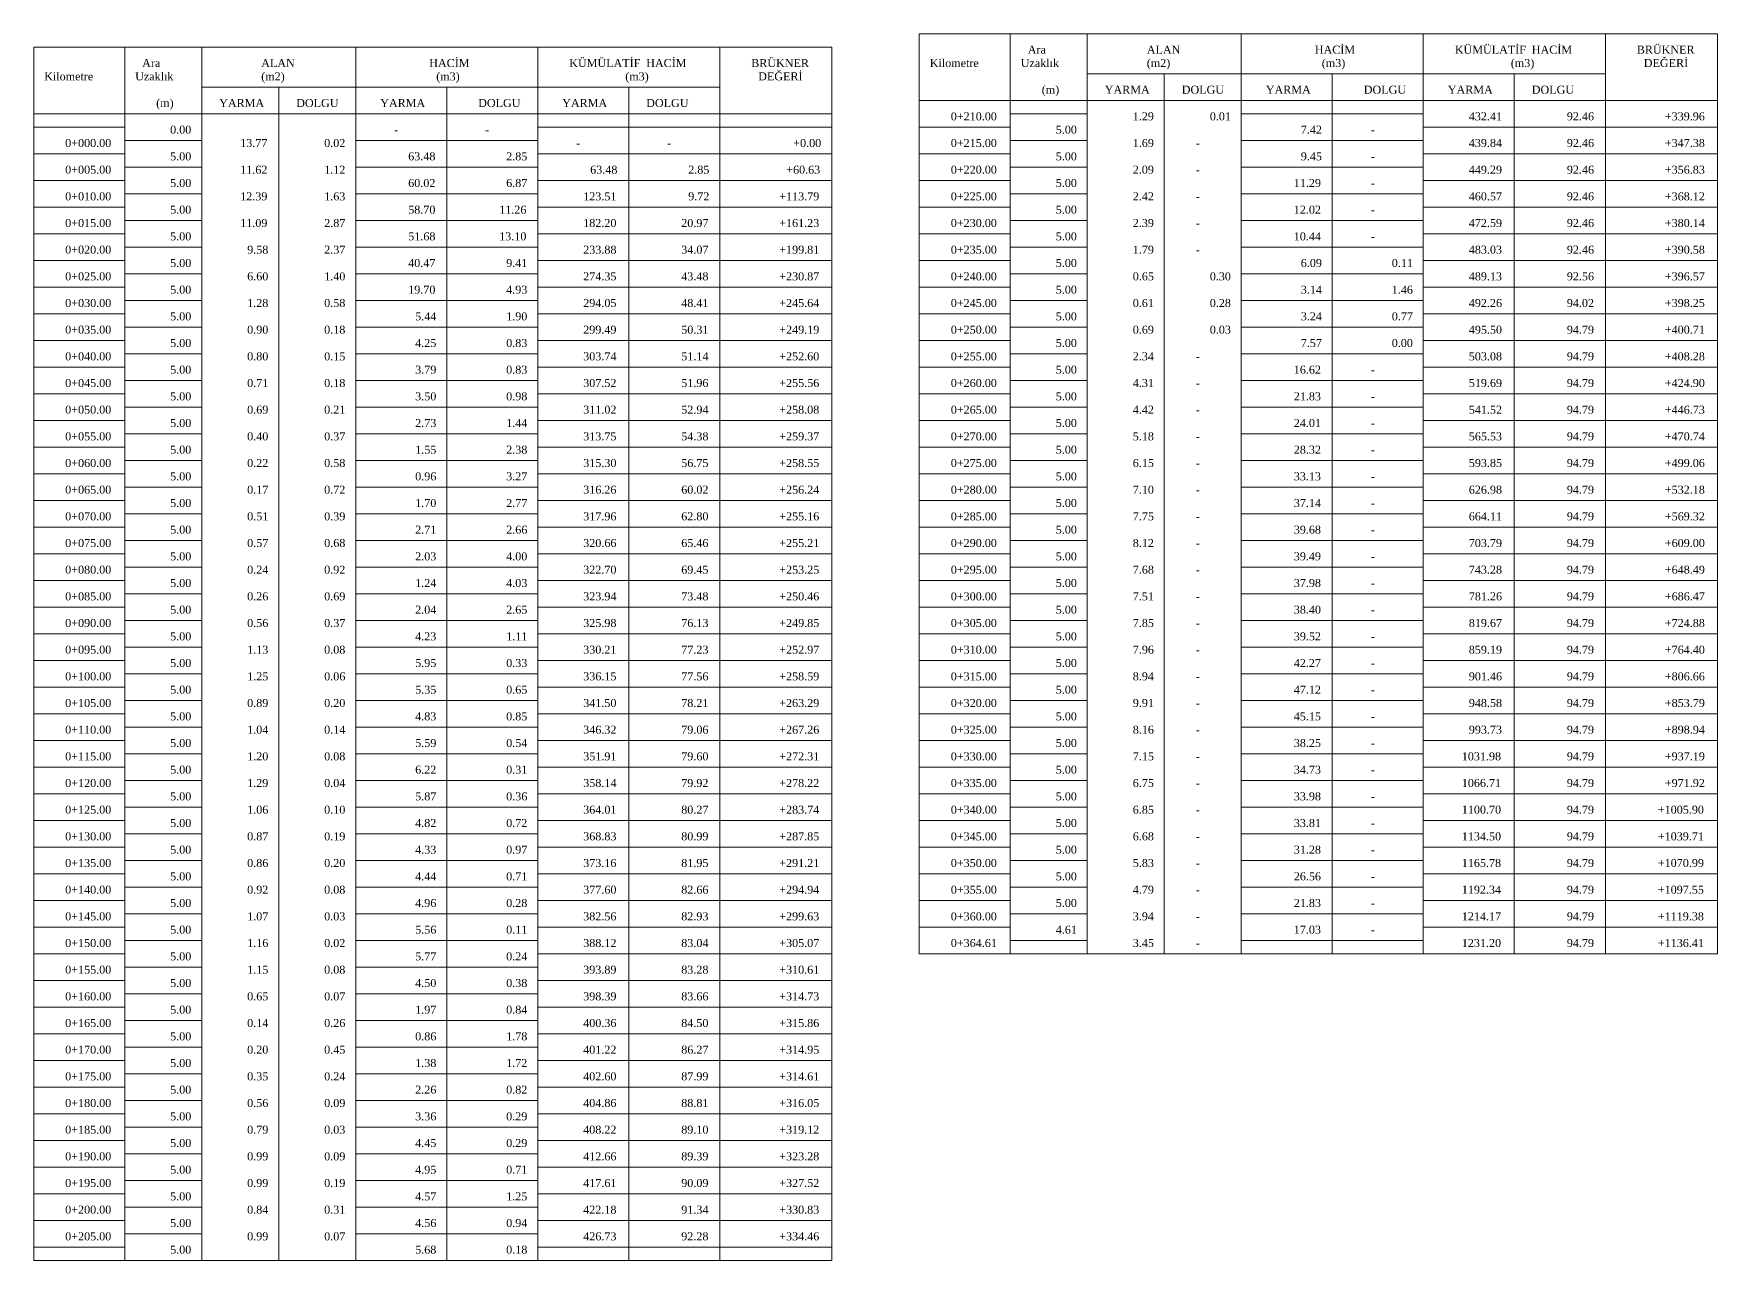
# Model space of a CAD drawing. Header units: metres. Extents: x 478603 to 489313, y 4282657 to 4289463.
# Drawn here: x 484991.1 to 485306.7, y 4285645.9 to 4285875.9 of the extents above; entities that cross this region are included whole.
import ezdxf

# ---------------------------------------------------------------- set-up
doc = ezdxf.new("R2010")
doc.units = ezdxf.units.M
for name, color, linetype, lineweight in [('TB_C', 96, 'Continuous', 0), ('TB_M', 18, 'Continuous', 0), ('TB_R', 1, 'Continuous', 0)]:
    doc.layers.add(name, color=color, linetype=linetype, lineweight=lineweight)
doc.styles.get("Standard").update_dxf_attribs({"font": 'times.ttf'})

msp = doc.modelspace()

# ---------------------------------------------------------------- linework, layer by layer
at = {"layer": 'TB_C'}
for p, q in [((484991.08, 4285873.43), (485140.7, 4285873.43)), ((484991.08, 4285873.43), (484991.08, 4285645.93)), ((485008.14, 4285873.43), (485008.14, 4285645.93)), ((485022.58, 4285873.43), (485022.58, 4285645.93)), ((485051.45, 4285873.43), (485051.45, 4285645.93)), ((485085.58, 4285873.43), (485085.58, 4285645.93)), ((485119.7, 4285873.43), (485119.7, 4285645.93)), ((485140.7, 4285873.43), (485140.7, 4285645.93)), ((485157.11, 4285875.93), (485306.74, 4285875.93)), ((485157.11, 4285875.93), (485157.11, 4285703.43)), ((485174.17, 4285875.93), (485174.17, 4285703.43)), ((485188.61, 4285875.93), (485188.61, 4285703.43)), ((485217.49, 4285875.93), (485217.49, 4285703.43)), ((485251.61, 4285875.93), (485251.61, 4285703.43)), ((485285.74, 4285875.93), (485285.74, 4285703.43)), ((485306.74, 4285875.93), (485306.74, 4285703.43)), ((485188.61, 4285868.43), (485285.74, 4285868.43)), ((485203.05, 4285868.43), (485203.05, 4285703.43)), ((485234.55, 4285868.43), (485234.55, 4285703.43)), ((485268.67, 4285868.43), (485268.67, 4285703.43)), ((485022.58, 4285865.93), (485119.7, 4285865.93)), ((485037.02, 4285865.93), (485037.02, 4285645.93)), ((485068.52, 4285865.93), (485068.52, 4285645.93)), ((485102.64, 4285865.93), (485102.64, 4285645.93)), ((484991.08, 4285860.93), (485140.7, 4285860.93)), ((485157.11, 4285863.43), (485306.74, 4285863.43)), ((485174.17, 4285860.93), (485188.61, 4285860.93)), ((485217.49, 4285860.93), (485251.61, 4285860.93)), ((484991.08, 4285858.43), (485008.14, 4285858.43)), ((485085.58, 4285858.43), (485140.7, 4285858.43)), ((485157.11, 4285858.43), (485174.17, 4285858.43)), ((485251.61, 4285858.43), (485306.74, 4285858.43)), ((485008.14, 4285855.93), (485022.58, 4285855.93)), ((485051.45, 4285855.93), (485085.58, 4285855.93)), ((485174.17, 4285855.93), (485188.61, 4285855.93)), ((485217.49, 4285855.93), (485251.61, 4285855.93)), ((484991.08, 4285853.43), (485008.14, 4285853.43)), ((485085.58, 4285853.43), (485140.7, 4285853.43)), ((485157.11, 4285853.43), (485174.17, 4285853.43)), ((485251.61, 4285853.43), (485306.74, 4285853.43)), ((484991.08, 4285848.43), (485008.14, 4285848.43)), ((485008.14, 4285850.93), (485022.58, 4285850.93)), ((485051.45, 4285850.93), (485085.58, 4285850.93)), ((485085.58, 4285848.43), (485140.7, 4285848.43)), ((485157.11, 4285848.43), (485174.17, 4285848.43)), ((485174.17, 4285850.93), (485188.61, 4285850.93)), ((485217.49, 4285850.93), (485251.61, 4285850.93)), ((485251.61, 4285848.43), (485306.74, 4285848.43)), ((485008.14, 4285845.93), (485022.58, 4285845.93)), ((485051.45, 4285845.93), (485085.58, 4285845.93)), ((485174.17, 4285845.93), (485188.61, 4285845.93)), ((485217.49, 4285845.93), (485251.61, 4285845.93)), ((484991.08, 4285843.43), (485008.14, 4285843.43)), ((485085.58, 4285843.43), (485140.7, 4285843.43)), ((485157.11, 4285843.43), (485174.17, 4285843.43)), ((485251.61, 4285843.43), (485306.74, 4285843.43)), ((485008.14, 4285840.93), (485022.58, 4285840.93)), ((485051.45, 4285840.93), (485085.58, 4285840.93)), ((485174.17, 4285840.93), (485188.61, 4285840.93)), ((485217.49, 4285840.93), (485251.61, 4285840.93)), ((484991.08, 4285838.43), (485008.14, 4285838.43)), ((485008.14, 4285835.93), (485022.58, 4285835.93)), ((485051.45, 4285835.93), (485085.58, 4285835.93)), ((485085.58, 4285838.43), (485140.7, 4285838.43)), ((485157.11, 4285838.43), (485174.17, 4285838.43)), ((485174.17, 4285835.93), (485188.61, 4285835.93)), ((485217.49, 4285835.93), (485251.61, 4285835.93)), ((485251.61, 4285838.43), (485306.74, 4285838.43)), ((484991.08, 4285833.43), (485008.14, 4285833.43)), ((485085.58, 4285833.43), (485140.7, 4285833.43)), ((485157.11, 4285833.43), (485174.17, 4285833.43)), ((485251.61, 4285833.43), (485306.74, 4285833.43)), ((485008.14, 4285830.93), (485022.58, 4285830.93)), ((485051.45, 4285830.93), (485085.58, 4285830.93)), ((485174.17, 4285830.93), (485188.61, 4285830.93)), ((485217.49, 4285830.93), (485251.61, 4285830.93)), ((484991.08, 4285828.43), (485008.14, 4285828.43)), ((485008.14, 4285825.93), (485022.58, 4285825.93)), ((485051.45, 4285825.93), (485085.58, 4285825.93)), ((485085.58, 4285828.43), (485140.7, 4285828.43)), ((485157.11, 4285828.43), (485174.17, 4285828.43)), ((485174.17, 4285825.93), (485188.61, 4285825.93)), ((485217.49, 4285825.93), (485251.61, 4285825.93)), ((485251.61, 4285828.43), (485306.74, 4285828.43)), ((484991.08, 4285823.43), (485008.14, 4285823.43)), ((485085.58, 4285823.43), (485140.7, 4285823.43)), ((485157.11, 4285823.43), (485174.17, 4285823.43)), ((485251.61, 4285823.43), (485306.74, 4285823.43)), ((485008.14, 4285820.93), (485022.58, 4285820.93)), ((485051.45, 4285820.93), (485085.58, 4285820.93)), ((485174.17, 4285820.93), (485188.61, 4285820.93)), ((485217.49, 4285820.93), (485251.61, 4285820.93)), ((484991.08, 4285818.43), (485008.14, 4285818.43)), ((485085.58, 4285818.43), (485140.7, 4285818.43)), ((485157.11, 4285818.43), (485174.17, 4285818.43)), ((485251.61, 4285818.43), (485306.74, 4285818.43)), ((484991.08, 4285813.43), (485008.14, 4285813.43)), ((485008.14, 4285815.93), (485022.58, 4285815.93)), ((485051.45, 4285815.93), (485085.58, 4285815.93)), ((485085.58, 4285813.43), (485140.7, 4285813.43)), ((485157.11, 4285813.43), (485174.17, 4285813.43)), ((485174.17, 4285815.93), (485188.61, 4285815.93)), ((485217.49, 4285815.93), (485251.61, 4285815.93)), ((485251.61, 4285813.43), (485306.74, 4285813.43)), ((485008.14, 4285810.93), (485022.58, 4285810.93)), ((485051.45, 4285810.93), (485085.58, 4285810.93)), ((485174.17, 4285810.93), (485188.61, 4285810.93)), ((485217.49, 4285810.93), (485251.61, 4285810.93)), ((484991.08, 4285808.43), (485008.14, 4285808.43)), ((485085.58, 4285808.43), (485140.7, 4285808.43)), ((485157.11, 4285808.43), (485174.17, 4285808.43)), ((485251.61, 4285808.43), (485306.74, 4285808.43)), ((485008.14, 4285805.93), (485022.58, 4285805.93)), ((485051.45, 4285805.93), (485085.58, 4285805.93)), ((485174.17, 4285805.93), (485188.61, 4285805.93)), ((485217.49, 4285805.93), (485251.61, 4285805.93)), ((484991.08, 4285803.43), (485008.14, 4285803.43)), ((485008.14, 4285800.93), (485022.58, 4285800.93)), ((485051.45, 4285800.93), (485085.58, 4285800.93)), ((485085.58, 4285803.43), (485140.7, 4285803.43)), ((485157.11, 4285803.43), (485174.17, 4285803.43)), ((485174.17, 4285800.93), (485188.61, 4285800.93)), ((485217.49, 4285800.93), (485251.61, 4285800.93)), ((485251.61, 4285803.43), (485306.74, 4285803.43)), ((484991.08, 4285798.43), (485008.14, 4285798.43)), ((485085.58, 4285798.43), (485140.7, 4285798.43)), ((485157.11, 4285798.43), (485174.17, 4285798.43)), ((485251.61, 4285798.43), (485306.74, 4285798.43)), ((485008.14, 4285795.93), (485022.58, 4285795.93)), ((485051.45, 4285795.93), (485085.58, 4285795.93)), ((485174.17, 4285795.93), (485188.61, 4285795.93)), ((485217.49, 4285795.93), (485251.61, 4285795.93)), ((484991.08, 4285793.43), (485008.14, 4285793.43)), ((485085.58, 4285793.43), (485140.7, 4285793.43)), ((485157.11, 4285793.43), (485174.17, 4285793.43)), ((485251.61, 4285793.43), (485306.74, 4285793.43)), ((484991.08, 4285788.43), (485008.14, 4285788.43)), ((485008.14, 4285790.93), (485022.58, 4285790.93)), ((485051.45, 4285790.93), (485085.58, 4285790.93)), ((485085.58, 4285788.43), (485140.7, 4285788.43)), ((485157.11, 4285788.43), (485174.17, 4285788.43)), ((485174.17, 4285790.93), (485188.61, 4285790.93)), ((485217.49, 4285790.93), (485251.61, 4285790.93)), ((485251.61, 4285788.43), (485306.74, 4285788.43)), ((485008.14, 4285785.93), (485022.58, 4285785.93)), ((485051.45, 4285785.93), (485085.58, 4285785.93)), ((485174.17, 4285785.93), (485188.61, 4285785.93)), ((485217.49, 4285785.93), (485251.61, 4285785.93)), ((484991.08, 4285783.43), (485008.14, 4285783.43)), ((485085.58, 4285783.43), (485140.7, 4285783.43)), ((485157.11, 4285783.43), (485174.17, 4285783.43)), ((485251.61, 4285783.43), (485306.74, 4285783.43)), ((485008.14, 4285780.93), (485022.58, 4285780.93)), ((485051.45, 4285780.93), (485085.58, 4285780.93)), ((485174.17, 4285780.93), (485188.61, 4285780.93)), ((485217.49, 4285780.93), (485251.61, 4285780.93)), ((484991.08, 4285778.43), (485008.14, 4285778.43)), ((485008.14, 4285775.93), (485022.58, 4285775.93)), ((485051.45, 4285775.93), (485085.58, 4285775.93)), ((485085.58, 4285778.43), (485140.7, 4285778.43)), ((485157.11, 4285778.43), (485174.17, 4285778.43)), ((485174.17, 4285775.93), (485188.61, 4285775.93)), ((485217.49, 4285775.93), (485251.61, 4285775.93)), ((485251.61, 4285778.43), (485306.74, 4285778.43)), ((484991.08, 4285773.43), (485008.14, 4285773.43)), ((485085.58, 4285773.43), (485140.7, 4285773.43)), ((485157.11, 4285773.43), (485174.17, 4285773.43)), ((485251.61, 4285773.43), (485306.74, 4285773.43)), ((485008.14, 4285770.93), (485022.58, 4285770.93)), ((485051.45, 4285770.93), (485085.58, 4285770.93)), ((485174.17, 4285770.93), (485188.61, 4285770.93)), ((485217.49, 4285770.93), (485251.61, 4285770.93)), ((484991.08, 4285768.43), (485008.14, 4285768.43)), ((485008.14, 4285765.93), (485022.58, 4285765.93)), ((485051.45, 4285765.93), (485085.58, 4285765.93)), ((485085.58, 4285768.43), (485140.7, 4285768.43)), ((485157.11, 4285768.43), (485174.17, 4285768.43)), ((485174.17, 4285765.93), (485188.61, 4285765.93)), ((485217.49, 4285765.93), (485251.61, 4285765.93)), ((485251.61, 4285768.43), (485306.74, 4285768.43)), ((484991.08, 4285763.43), (485008.14, 4285763.43)), ((485085.58, 4285763.43), (485140.7, 4285763.43)), ((485157.11, 4285763.43), (485174.17, 4285763.43)), ((485251.61, 4285763.43), (485306.74, 4285763.43)), ((485008.14, 4285760.93), (485022.58, 4285760.93)), ((485051.45, 4285760.93), (485085.58, 4285760.93)), ((485174.17, 4285760.93), (485188.61, 4285760.93)), ((485217.49, 4285760.93), (485251.61, 4285760.93)), ((484991.08, 4285758.43), (485008.14, 4285758.43)), ((485085.58, 4285758.43), (485140.7, 4285758.43)), ((485157.11, 4285758.43), (485174.17, 4285758.43)), ((485251.61, 4285758.43), (485306.74, 4285758.43)), ((484991.08, 4285753.43), (485008.14, 4285753.43)), ((485008.14, 4285755.93), (485022.58, 4285755.93)), ((485051.45, 4285755.93), (485085.58, 4285755.93)), ((485085.58, 4285753.43), (485140.7, 4285753.43)), ((485157.11, 4285753.43), (485174.17, 4285753.43)), ((485174.17, 4285755.93), (485188.61, 4285755.93)), ((485217.49, 4285755.93), (485251.61, 4285755.93)), ((485251.61, 4285753.43), (485306.74, 4285753.43)), ((485008.14, 4285750.93), (485022.58, 4285750.93)), ((485051.45, 4285750.93), (485085.58, 4285750.93)), ((485174.17, 4285750.93), (485188.61, 4285750.93)), ((485217.49, 4285750.93), (485251.61, 4285750.93)), ((484991.08, 4285748.43), (485008.14, 4285748.43)), ((485085.58, 4285748.43), (485140.7, 4285748.43)), ((485157.11, 4285748.43), (485174.17, 4285748.43)), ((485251.61, 4285748.43), (485306.74, 4285748.43)), ((485008.14, 4285745.93), (485022.58, 4285745.93)), ((485051.45, 4285745.93), (485085.58, 4285745.93)), ((485174.17, 4285745.93), (485188.61, 4285745.93)), ((485217.49, 4285745.93), (485251.61, 4285745.93)), ((484991.08, 4285743.43), (485008.14, 4285743.43)), ((485008.14, 4285740.93), (485022.58, 4285740.93)), ((485051.45, 4285740.93), (485085.58, 4285740.93)), ((485085.58, 4285743.43), (485140.7, 4285743.43)), ((485157.11, 4285743.43), (485174.17, 4285743.43)), ((485174.17, 4285740.93), (485188.61, 4285740.93)), ((485217.49, 4285740.93), (485251.61, 4285740.93)), ((485251.61, 4285743.43), (485306.74, 4285743.43)), ((484991.08, 4285738.43), (485008.14, 4285738.43)), ((485085.58, 4285738.43), (485140.7, 4285738.43)), ((485157.11, 4285738.43), (485174.17, 4285738.43)), ((485251.61, 4285738.43), (485306.74, 4285738.43)), ((485008.14, 4285735.93), (485022.58, 4285735.93)), ((485051.45, 4285735.93), (485085.58, 4285735.93)), ((485174.17, 4285735.93), (485188.61, 4285735.93)), ((485217.49, 4285735.93), (485251.61, 4285735.93)), ((484991.08, 4285733.43), (485008.14, 4285733.43)), ((485085.58, 4285733.43), (485140.7, 4285733.43)), ((485157.11, 4285733.43), (485174.17, 4285733.43)), ((485251.61, 4285733.43), (485306.74, 4285733.43)), ((484991.08, 4285728.43), (485008.14, 4285728.43)), ((485008.14, 4285730.93), (485022.58, 4285730.93)), ((485051.45, 4285730.93), (485085.58, 4285730.93)), ((485085.58, 4285728.43), (485140.7, 4285728.43)), ((485157.11, 4285728.43), (485174.17, 4285728.43)), ((485174.17, 4285730.93), (485188.61, 4285730.93)), ((485217.49, 4285730.93), (485251.61, 4285730.93)), ((485251.61, 4285728.43), (485306.74, 4285728.43)), ((485008.14, 4285725.93), (485022.58, 4285725.93)), ((485051.45, 4285725.93), (485085.58, 4285725.93)), ((485174.17, 4285725.93), (485188.61, 4285725.93)), ((485217.49, 4285725.93), (485251.61, 4285725.93)), ((484991.08, 4285723.43), (485008.14, 4285723.43)), ((485085.58, 4285723.43), (485140.7, 4285723.43)), ((485157.11, 4285723.43), (485174.17, 4285723.43)), ((485251.61, 4285723.43), (485306.74, 4285723.43)), ((485008.14, 4285720.93), (485022.58, 4285720.93)), ((485051.45, 4285720.93), (485085.58, 4285720.93)), ((485174.17, 4285720.93), (485188.61, 4285720.93)), ((485217.49, 4285720.93), (485251.61, 4285720.93)), ((484991.08, 4285718.43), (485008.14, 4285718.43)), ((485008.14, 4285715.93), (485022.58, 4285715.93)), ((485051.45, 4285715.93), (485085.58, 4285715.93)), ((485085.58, 4285718.43), (485140.7, 4285718.43)), ((485157.11, 4285718.43), (485174.17, 4285718.43)), ((485174.17, 4285715.93), (485188.61, 4285715.93)), ((485217.49, 4285715.93), (485251.61, 4285715.93)), ((485251.61, 4285718.43), (485306.74, 4285718.43)), ((484991.08, 4285713.43), (485008.14, 4285713.43)), ((485085.58, 4285713.43), (485140.7, 4285713.43)), ((485157.11, 4285713.43), (485174.17, 4285713.43)), ((485251.61, 4285713.43), (485306.74, 4285713.43)), ((485008.14, 4285710.93), (485022.58, 4285710.93)), ((485051.45, 4285710.93), (485085.58, 4285710.93)), ((485174.17, 4285710.93), (485188.61, 4285710.93)), ((485217.49, 4285710.93), (485251.61, 4285710.93)), ((484991.08, 4285708.43), (485008.14, 4285708.43)), ((485085.58, 4285708.43), (485140.7, 4285708.43)), ((485157.11, 4285708.43), (485174.17, 4285708.43)), ((485251.61, 4285708.43), (485306.74, 4285708.43)), ((484991.08, 4285703.43), (485008.14, 4285703.43)), ((485008.14, 4285705.93), (485022.58, 4285705.93)), ((485051.45, 4285705.93), (485085.58, 4285705.93)), ((485085.58, 4285703.43), (485140.7, 4285703.43)), ((485157.11, 4285703.43), (485306.74, 4285703.43)), ((485174.17, 4285705.93), (485188.61, 4285705.93)), ((485217.49, 4285705.93), (485251.61, 4285705.93)), ((485008.14, 4285700.93), (485022.58, 4285700.93)), ((485051.45, 4285700.93), (485085.58, 4285700.93)), ((484991.08, 4285698.43), (485008.14, 4285698.43)), ((485085.58, 4285698.43), (485140.7, 4285698.43)), ((484991.08, 4285693.43), (485008.14, 4285693.43)), ((485008.14, 4285695.93), (485022.58, 4285695.93)), ((485051.45, 4285695.93), (485085.58, 4285695.93)), ((485085.58, 4285693.43), (485140.7, 4285693.43)), ((485008.14, 4285690.93), (485022.58, 4285690.93)), ((485051.45, 4285690.93), (485085.58, 4285690.93)), ((484991.08, 4285688.43), (485008.14, 4285688.43)), ((485085.58, 4285688.43), (485140.7, 4285688.43)), ((485008.14, 4285685.93), (485022.58, 4285685.93)), ((485051.45, 4285685.93), (485085.58, 4285685.93)), ((484991.08, 4285683.43), (485008.14, 4285683.43)), ((485008.14, 4285680.93), (485022.58, 4285680.93)), ((485051.45, 4285680.93), (485085.58, 4285680.93)), ((485085.58, 4285683.43), (485140.7, 4285683.43)), ((484991.08, 4285678.43), (485008.14, 4285678.43)), ((485085.58, 4285678.43), (485140.7, 4285678.43)), ((485008.14, 4285675.93), (485022.58, 4285675.93)), ((485051.45, 4285675.93), (485085.58, 4285675.93)), ((484991.08, 4285673.43), (485008.14, 4285673.43)), ((485085.58, 4285673.43), (485140.7, 4285673.43)), ((484991.08, 4285668.43), (485008.14, 4285668.43)), ((485008.14, 4285670.93), (485022.58, 4285670.93)), ((485051.45, 4285670.93), (485085.58, 4285670.93)), ((485085.58, 4285668.43), (485140.7, 4285668.43)), ((485008.14, 4285665.93), (485022.58, 4285665.93)), ((485051.45, 4285665.93), (485085.58, 4285665.93)), ((484991.08, 4285663.43), (485008.14, 4285663.43)), ((485085.58, 4285663.43), (485140.7, 4285663.43)), ((485008.14, 4285660.93), (485022.58, 4285660.93)), ((485051.45, 4285660.93), (485085.58, 4285660.93)), ((484991.08, 4285658.43), (485008.14, 4285658.43)), ((485008.14, 4285655.93), (485022.58, 4285655.93)), ((485051.45, 4285655.93), (485085.58, 4285655.93)), ((485085.58, 4285658.43), (485140.7, 4285658.43)), ((484991.08, 4285653.43), (485008.14, 4285653.43)), ((485085.58, 4285653.43), (485140.7, 4285653.43)), ((485008.14, 4285650.93), (485022.58, 4285650.93)), ((485051.45, 4285650.93), (485085.58, 4285650.93)), ((484991.08, 4285648.43), (485008.14, 4285648.43)), ((485085.58, 4285648.43), (485140.7, 4285648.43)), ((484991.08, 4285645.93), (485140.7, 4285645.93))]:
    msp.add_line(p, q, dxfattribs=at)

# ---------------------------------------------------------------- texts
at = {"layer": 'TB_M'}
for s, p in [('Ara', (485177.45, 4285872.18)), ('ALAN', (485199.77, 4285872.18)), ('HACİM', (485231.27, 4285872.18)), ('KÜMÜLATİF', (485257.52, 4285872.18)), ('HACİM', (485271.95, 4285872.18)), ('BRÜKNER', (485291.64, 4285872.18)), ('Ara', (485011.42, 4285869.68)), ('ALAN', (485033.74, 4285869.68)), ('HACİM', (485065.24, 4285869.68)), ('KÜMÜLATİF', (485091.49, 4285869.68)), ('HACİM', (485105.92, 4285869.68)), ('BRÜKNER', (485125.61, 4285869.68)), ('Kilometre', (485159.08, 4285869.68)), ('Uzaklık', (485176.14, 4285869.68)), ('(m2)', (485199.77, 4285869.68)), ('(m3)', (485232.58, 4285869.68)), ('(m3)', (485268.02, 4285869.68)), ('DEĞERİ', (485292.95, 4285869.68)), ('Kilometre', (484993.05, 4285867.18)), ('Uzaklık', (485010.11, 4285867.18)), ('(m2)', (485033.74, 4285867.18)), ('(m3)', (485066.55, 4285867.18)), ('(m3)', (485101.99, 4285867.18)), ('DEĞERİ', (485126.92, 4285867.18)), ('(m)', (485014.05, 4285862.18)), ('(m)', (485180.08, 4285864.68)), ('YARMA', (485191.89, 4285864.68)), ('DOLGU', (485206.33, 4285864.68)), ('YARMA', (485222.08, 4285864.68)), ('DOLGU', (485240.45, 4285864.68)), ('YARMA', (485256.2, 4285864.68)), ('DOLGU', (485271.95, 4285864.68)), ('YARMA', (485025.86, 4285862.18)), ('DOLGU', (485040.3, 4285862.18)), ('YARMA', (485056.05, 4285862.18)), ('DOLGU', (485074.42, 4285862.18)), ('YARMA', (485090.17, 4285862.18)), ('DOLGU', (485105.92, 4285862.18)), ('0+210.00', (485163.02, 4285859.68)), ('-', (485058.67, 4285857.18)), ('-', (485075.74, 4285857.18)), ('-', (485241.77, 4285857.18)), ('0+000.00', (484996.99, 4285854.68)), ('-', (485092.8, 4285854.68)), ('-', (485109.86, 4285854.68)), ('0+215.00', (485163.02, 4285854.68)), ('-', (485208.95, 4285854.68)), ('0+005.00', (484996.99, 4285849.68)), ('0+220.00', (485163.02, 4285849.68)), ('-', (485241.77, 4285852.18)), ('-', (485208.95, 4285849.68)), ('0+010.00', (484996.99, 4285844.68)), ('0+225.00', (485163.02, 4285844.68)), ('-', (485208.95, 4285844.68)), ('-', (485241.77, 4285847.18)), ('-', (485241.77, 4285842.18)), ('0+015.00', (484996.99, 4285839.68)), ('0+230.00', (485163.02, 4285839.68)), ('-', (485208.95, 4285839.68)), ('0+020.00', (484996.99, 4285834.68)), ('0+235.00', (485163.02, 4285834.68)), ('-', (485241.77, 4285837.18)), ('-', (485208.95, 4285834.68)), ('0+025.00', (484996.99, 4285829.68)), ('0+240.00', (485163.02, 4285829.68)), ('0+030.00', (484996.99, 4285824.68)), ('0+245.00', (485163.02, 4285824.68)), ('0+035.00', (484996.99, 4285819.68)), ('0+250.00', (485163.02, 4285819.68)), ('0+040.00', (484996.99, 4285814.68)), ('0+255.00', (485163.02, 4285814.68)), ('-', (485208.95, 4285814.68)), ('0+045.00', (484996.99, 4285809.68)), ('0+260.00', (485163.02, 4285809.68)), ('-', (485208.95, 4285809.68)), ('-', (485241.77, 4285812.18)), ('-', (485241.77, 4285807.18)), ('0+050.00', (484996.99, 4285804.68)), ('0+265.00', (485163.02, 4285804.68)), ('-', (485208.95, 4285804.68)), ('0+055.00', (484996.99, 4285799.68)), ('0+270.00', (485163.02, 4285799.68)), ('-', (485241.77, 4285802.18)), ('-', (485208.95, 4285799.68)), ('-', (485241.77, 4285797.18)), ('0+060.00', (484996.99, 4285794.68)), ('0+275.00', (485163.02, 4285794.68)), ('-', (485208.95, 4285794.68)), ('0+065.00', (484996.99, 4285789.68)), ('0+280.00', (485163.02, 4285789.68)), ('-', (485241.77, 4285792.18)), ('-', (485208.95, 4285789.68)), ('0+070.00', (484996.99, 4285784.68)), ('0+285.00', (485163.02, 4285784.68)), ('-', (485208.95, 4285784.68)), ('-', (485241.77, 4285787.18)), ('-', (485241.77, 4285782.18)), ('0+075.00', (484996.99, 4285779.68)), ('0+290.00', (485163.02, 4285779.68)), ('-', (485208.95, 4285779.68)), ('0+080.00', (484996.99, 4285774.68)), ('0+295.00', (485163.02, 4285774.68)), ('-', (485241.77, 4285777.18)), ('-', (485208.95, 4285774.68)), ('-', (485241.77, 4285772.18)), ('0+085.00', (484996.99, 4285769.68)), ('0+300.00', (485163.02, 4285769.68)), ('-', (485208.95, 4285769.68)), ('0+090.00', (484996.99, 4285764.68)), ('0+305.00', (485163.02, 4285764.68)), ('-', (485241.77, 4285767.18)), ('-', (485208.95, 4285764.68)), ('-', (485241.77, 4285762.18)), ('0+095.00', (484996.99, 4285759.68)), ('0+310.00', (485163.02, 4285759.68)), ('-', (485208.95, 4285759.68)), ('-', (485241.77, 4285757.18)), ('0+100.00', (484996.99, 4285754.68)), ('0+315.00', (485163.02, 4285754.68)), ('-', (485208.95, 4285754.68)), ('0+105.00', (484996.99, 4285749.68)), ('0+320.00', (485163.02, 4285749.68)), ('-', (485208.95, 4285749.68)), ('-', (485241.77, 4285752.18)), ('-', (485241.77, 4285747.18)), ('0+110.00', (484996.99, 4285744.68)), ('0+325.00', (485163.02, 4285744.68)), ('-', (485208.95, 4285744.68)), ('0+115.00', (484996.99, 4285739.68)), ('0+330.00', (485163.02, 4285739.68)), ('-', (485241.77, 4285742.18)), ('-', (485208.95, 4285739.68)), ('-', (485241.77, 4285737.18)), ('0+120.00', (484996.99, 4285734.68)), ('0+335.00', (485163.02, 4285734.68)), ('-', (485208.95, 4285734.68)), ('0+125.00', (484996.99, 4285729.68)), ('0+340.00', (485163.02, 4285729.68)), ('-', (485241.77, 4285732.18)), ('-', (485208.95, 4285729.68)), ('0+130.00', (484996.99, 4285724.68)), ('0+345.00', (485163.02, 4285724.68)), ('-', (485208.95, 4285724.68)), ('-', (485241.77, 4285727.18)), ('-', (485241.77, 4285722.18)), ('0+135.00', (484996.99, 4285719.68)), ('0+350.00', (485163.02, 4285719.68)), ('-', (485208.95, 4285719.68)), ('0+140.00', (484996.99, 4285714.68)), ('0+355.00', (485163.02, 4285714.68)), ('-', (485241.77, 4285717.18)), ('-', (485208.95, 4285714.68)), ('-', (485241.77, 4285712.18)), ('0+145.00', (484996.99, 4285709.68)), ('0+360.00', (485163.02, 4285709.68)), ('-', (485208.95, 4285709.68)), ('0+150.00', (484996.99, 4285704.68)), ('0+364.61', (485163.02, 4285704.68)), ('-', (485241.77, 4285707.18)), ('-', (485208.95, 4285704.68)), ('0+155.00', (484996.99, 4285699.68)), ('0+160.00', (484996.99, 4285694.68)), ('0+165.00', (484996.99, 4285689.68)), ('0+170.00', (484996.99, 4285684.68)), ('0+175.00', (484996.99, 4285679.68)), ('0+180.00', (484996.99, 4285674.68)), ('0+185.00', (484996.99, 4285669.68)), ('0+190.00', (484996.99, 4285664.68)), ('0+195.00', (484996.99, 4285659.68)), ('0+200.00', (484996.99, 4285654.68)), ('0+205.00', (484996.99, 4285649.68))]:
    msp.add_text(s, height=1.5, dxfattribs=at).set_placement(p)
at = {"layer": 'TB_R'}
for s, p in [('1.29', (485197.14, 4285859.68)), ('0.01', (485211.58, 4285859.68)), ('432.41', (485260.14, 4285859.68)), ('92.46', (485278.52, 4285859.68)), ('+339.96', (485296.89, 4285859.68)), ('0.00', (485016.67, 4285857.18)), ('5.00', (485182.7, 4285857.18)), ('7.42', (485228.64, 4285857.18)), ('13.77', (485029.8, 4285854.68)), ('0.02', (485045.55, 4285854.68)), ('+0.00', (485133.49, 4285854.68)), ('1.69', (485197.14, 4285854.68)), ('439.84', (485260.14, 4285854.68)), ('92.46', (485278.52, 4285854.68)), ('+347.38', (485296.89, 4285854.68)), ('5.00', (485016.67, 4285852.18)), ('11.62', (485029.8, 4285849.68)), ('1.12', (485045.55, 4285849.68)), ('63.48', (485061.3, 4285852.18)), ('2.85', (485079.67, 4285852.18)), ('63.48', (485095.42, 4285849.68)), ('2.85', (485113.8, 4285849.68)), ('+60.63', (485132.17, 4285849.68)), ('5.00', (485182.7, 4285852.18)), ('2.09', (485197.14, 4285849.68)), ('9.45', (485228.64, 4285852.18)), ('449.29', (485260.14, 4285849.68)), ('92.46', (485278.52, 4285849.68)), ('+356.83', (485296.89, 4285849.68)), ('5.00', (485016.67, 4285847.18)), ('60.02', (485061.3, 4285847.18)), ('6.87', (485079.67, 4285847.18)), ('5.00', (485182.7, 4285847.18)), ('11.29', (485227.33, 4285847.18)), ('12.39', (485029.8, 4285844.68)), ('1.63', (485045.55, 4285844.68)), ('123.51', (485094.11, 4285844.68)), ('9.72', (485113.8, 4285844.68)), ('+113.79', (485130.86, 4285844.68)), ('2.42', (485197.14, 4285844.68)), ('460.57', (485260.14, 4285844.68)), ('92.46', (485278.52, 4285844.68)), ('+368.12', (485296.89, 4285844.68)), ('5.00', (485016.67, 4285842.18)), ('58.70', (485061.3, 4285842.18)), ('11.26', (485078.36, 4285842.18)), ('5.00', (485182.7, 4285842.18)), ('12.02', (485227.33, 4285842.18)), ('5.00', (485016.67, 4285837.18)), ('11.09', (485029.8, 4285839.68)), ('2.87', (485045.55, 4285839.68)), ('51.68', (485061.3, 4285837.18)), ('13.10', (485078.36, 4285837.18)), ('182.20', (485094.11, 4285839.68)), ('20.97', (485112.49, 4285839.68)), ('+161.23', (485130.86, 4285839.68)), ('5.00', (485182.7, 4285837.18)), ('2.39', (485197.14, 4285839.68)), ('10.44', (485227.33, 4285837.18)), ('472.59', (485260.14, 4285839.68)), ('92.46', (485278.52, 4285839.68)), ('+380.14', (485296.89, 4285839.68)), ('9.58', (485031.11, 4285834.68)), ('2.37', (485045.55, 4285834.68)), ('233.88', (485094.11, 4285834.68)), ('34.07', (485112.49, 4285834.68)), ('+199.81', (485130.86, 4285834.68)), ('1.79', (485197.14, 4285834.68)), ('483.03', (485260.14, 4285834.68)), ('92.46', (485278.52, 4285834.68)), ('+390.58', (485296.89, 4285834.68)), ('5.00', (485016.67, 4285832.18)), ('40.47', (485061.3, 4285832.18)), ('9.41', (485079.67, 4285832.18)), ('5.00', (485182.7, 4285832.18)), ('6.09', (485228.64, 4285832.18)), ('0.11', (485245.7, 4285832.18)), ('6.60', (485031.11, 4285829.68)), ('1.40', (485045.55, 4285829.68)), ('274.35', (485094.11, 4285829.68)), ('43.48', (485112.49, 4285829.68)), ('+230.87', (485130.86, 4285829.68)), ('0.65', (485197.14, 4285829.68)), ('0.30', (485211.58, 4285829.68)), ('489.13', (485260.14, 4285829.68)), ('92.56', (485278.52, 4285829.68)), ('+396.57', (485296.89, 4285829.68)), ('5.00', (485016.67, 4285827.18)), ('1.28', (485031.11, 4285824.68)), ('0.58', (485045.55, 4285824.68)), ('19.70', (485061.3, 4285827.18)), ('4.93', (485079.67, 4285827.18)), ('294.05', (485094.11, 4285824.68)), ('48.41', (485112.49, 4285824.68)), ('+245.64', (485130.86, 4285824.68)), ('5.00', (485182.7, 4285827.18)), ('0.61', (485197.14, 4285824.68)), ('0.28', (485211.58, 4285824.68)), ('3.14', (485228.64, 4285827.18)), ('1.46', (485245.7, 4285827.18)), ('492.26', (485260.14, 4285824.68)), ('94.02', (485278.52, 4285824.68)), ('+398.25', (485296.89, 4285824.68)), ('5.00', (485016.67, 4285822.18)), ('5.44', (485062.61, 4285822.18)), ('1.90', (485079.67, 4285822.18)), ('5.00', (485182.7, 4285822.18)), ('3.24', (485228.64, 4285822.18)), ('0.77', (485245.7, 4285822.18)), ('0.90', (485031.11, 4285819.68)), ('0.18', (485045.55, 4285819.68)), ('299.49', (485094.11, 4285819.68)), ('50.31', (485112.49, 4285819.68)), ('+249.19', (485130.86, 4285819.68)), ('0.69', (485197.14, 4285819.68)), ('0.03', (485211.58, 4285819.68)), ('495.50', (485260.14, 4285819.68)), ('94.79', (485278.52, 4285819.68)), ('+400.71', (485296.89, 4285819.68)), ('5.00', (485016.67, 4285817.18)), ('4.25', (485062.61, 4285817.18)), ('0.83', (485079.67, 4285817.18)), ('5.00', (485182.7, 4285817.18)), ('7.57', (485228.64, 4285817.18)), ('0.00', (485245.7, 4285817.18)), ('5.00', (485016.67, 4285812.18)), ('0.80', (485031.11, 4285814.68)), ('0.15', (485045.55, 4285814.68)), ('3.79', (485062.61, 4285812.18)), ('0.83', (485079.67, 4285812.18)), ('303.74', (485094.11, 4285814.68)), ('51.14', (485112.49, 4285814.68)), ('+252.60', (485130.86, 4285814.68)), ('5.00', (485182.7, 4285812.18)), ('2.34', (485197.14, 4285814.68)), ('16.62', (485227.33, 4285812.18)), ('503.08', (485260.14, 4285814.68)), ('94.79', (485278.52, 4285814.68)), ('+408.28', (485296.89, 4285814.68)), ('0.71', (485031.11, 4285809.68)), ('0.18', (485045.55, 4285809.68)), ('307.52', (485094.11, 4285809.68)), ('51.96', (485112.49, 4285809.68)), ('+255.56', (485130.86, 4285809.68)), ('4.31', (485197.14, 4285809.68)), ('519.69', (485260.14, 4285809.68)), ('94.79', (485278.52, 4285809.68)), ('+424.90', (485296.89, 4285809.68)), ('5.00', (485016.67, 4285807.18)), ('3.50', (485062.61, 4285807.18)), ('0.98', (485079.67, 4285807.18)), ('5.00', (485182.7, 4285807.18)), ('21.83', (485227.33, 4285807.18)), ('0.69', (485031.11, 4285804.68)), ('0.21', (485045.55, 4285804.68)), ('311.02', (485094.11, 4285804.68)), ('52.94', (485112.49, 4285804.68)), ('+258.08', (485130.86, 4285804.68)), ('4.42', (485197.14, 4285804.68)), ('541.52', (485260.14, 4285804.68)), ('94.79', (485278.52, 4285804.68)), ('+446.73', (485296.89, 4285804.68)), ('5.00', (485016.67, 4285802.18)), ('0.40', (485031.11, 4285799.68)), ('0.37', (485045.55, 4285799.68)), ('2.73', (485062.61, 4285802.18)), ('1.44', (485079.67, 4285802.18)), ('313.75', (485094.11, 4285799.68)), ('54.38', (485112.49, 4285799.68)), ('+259.37', (485130.86, 4285799.68)), ('5.00', (485182.7, 4285802.18)), ('5.18', (485197.14, 4285799.68)), ('24.01', (485227.33, 4285802.18)), ('565.53', (485260.14, 4285799.68)), ('94.79', (485278.52, 4285799.68)), ('+470.74', (485296.89, 4285799.68)), ('5.00', (485016.67, 4285797.18)), ('1.55', (485062.61, 4285797.18)), ('2.38', (485079.67, 4285797.18)), ('5.00', (485182.7, 4285797.18)), ('28.32', (485227.33, 4285797.18)), ('0.22', (485031.11, 4285794.68)), ('0.58', (485045.55, 4285794.68)), ('315.30', (485094.11, 4285794.68)), ('56.75', (485112.49, 4285794.68)), ('+258.55', (485130.86, 4285794.68)), ('6.15', (485197.14, 4285794.68)), ('593.85', (485260.14, 4285794.68)), ('94.79', (485278.52, 4285794.68)), ('+499.06', (485296.89, 4285794.68)), ('5.00', (485016.67, 4285792.18)), ('0.17', (485031.11, 4285789.68)), ('0.72', (485045.55, 4285789.68)), ('0.96', (485062.61, 4285792.18)), ('3.27', (485079.67, 4285792.18)), ('316.26', (485094.11, 4285789.68)), ('60.02', (485112.49, 4285789.68)), ('+256.24', (485130.86, 4285789.68)), ('5.00', (485182.7, 4285792.18)), ('7.10', (485197.14, 4285789.68)), ('33.13', (485227.33, 4285792.18)), ('626.98', (485260.14, 4285789.68)), ('94.79', (485278.52, 4285789.68)), ('+532.18', (485296.89, 4285789.68)), ('5.00', (485016.67, 4285787.18)), ('1.70', (485062.61, 4285787.18)), ('2.77', (485079.67, 4285787.18)), ('5.00', (485182.7, 4285787.18)), ('37.14', (485227.33, 4285787.18)), ('0.51', (485031.11, 4285784.68)), ('0.39', (485045.55, 4285784.68)), ('317.96', (485094.11, 4285784.68)), ('62.80', (485112.49, 4285784.68)), ('+255.16', (485130.86, 4285784.68)), ('7.75', (485197.14, 4285784.68)), ('664.11', (485260.14, 4285784.68)), ('94.79', (485278.52, 4285784.68)), ('+569.32', (485296.89, 4285784.68)), ('5.00', (485016.67, 4285782.18)), ('2.71', (485062.61, 4285782.18)), ('2.66', (485079.67, 4285782.18)), ('5.00', (485182.7, 4285782.18)), ('39.68', (485227.33, 4285782.18)), ('5.00', (485016.67, 4285777.18)), ('0.57', (485031.11, 4285779.68)), ('0.68', (485045.55, 4285779.68)), ('2.03', (485062.61, 4285777.18)), ('4.00', (485079.67, 4285777.18)), ('320.66', (485094.11, 4285779.68)), ('65.46', (485112.49, 4285779.68)), ('+255.21', (485130.86, 4285779.68)), ('5.00', (485182.7, 4285777.18)), ('8.12', (485197.14, 4285779.68)), ('39.49', (485227.33, 4285777.18)), ('703.79', (485260.14, 4285779.68)), ('94.79', (485278.52, 4285779.68)), ('+609.00', (485296.89, 4285779.68)), ('0.24', (485031.11, 4285774.68)), ('0.92', (485045.55, 4285774.68)), ('322.70', (485094.11, 4285774.68)), ('69.45', (485112.49, 4285774.68)), ('+253.25', (485130.86, 4285774.68)), ('7.68', (485197.14, 4285774.68)), ('743.28', (485260.14, 4285774.68)), ('94.79', (485278.52, 4285774.68)), ('+648.49', (485296.89, 4285774.68)), ('5.00', (485016.67, 4285772.18)), ('1.24', (485062.61, 4285772.18)), ('4.03', (485079.67, 4285772.18)), ('5.00', (485182.7, 4285772.18)), ('37.98', (485227.33, 4285772.18)), ('0.26', (485031.11, 4285769.68)), ('0.69', (485045.55, 4285769.68)), ('323.94', (485094.11, 4285769.68)), ('73.48', (485112.49, 4285769.68)), ('+250.46', (485130.86, 4285769.68)), ('7.51', (485197.14, 4285769.68)), ('781.26', (485260.14, 4285769.68)), ('94.79', (485278.52, 4285769.68)), ('+686.47', (485296.89, 4285769.68)), ('5.00', (485016.67, 4285767.18)), ('0.56', (485031.11, 4285764.68)), ('0.37', (485045.55, 4285764.68)), ('2.04', (485062.61, 4285767.18)), ('2.65', (485079.67, 4285767.18)), ('325.98', (485094.11, 4285764.68)), ('76.13', (485112.49, 4285764.68)), ('+249.85', (485130.86, 4285764.68)), ('5.00', (485182.7, 4285767.18)), ('7.85', (485197.14, 4285764.68)), ('38.40', (485227.33, 4285767.18)), ('819.67', (485260.14, 4285764.68)), ('94.79', (485278.52, 4285764.68)), ('+724.88', (485296.89, 4285764.68)), ('5.00', (485016.67, 4285762.18)), ('4.23', (485062.61, 4285762.18)), ('1.11', (485079.67, 4285762.18)), ('5.00', (485182.7, 4285762.18)), ('39.52', (485227.33, 4285762.18)), ('1.13', (485031.11, 4285759.68)), ('0.08', (485045.55, 4285759.68)), ('330.21', (485094.11, 4285759.68)), ('77.23', (485112.49, 4285759.68)), ('+252.97', (485130.86, 4285759.68)), ('7.96', (485197.14, 4285759.68)), ('859.19', (485260.14, 4285759.68)), ('94.79', (485278.52, 4285759.68)), ('+764.40', (485296.89, 4285759.68)), ('5.00', (485016.67, 4285757.18)), ('5.95', (485062.61, 4285757.18)), ('0.33', (485079.67, 4285757.18)), ('5.00', (485182.7, 4285757.18)), ('42.27', (485227.33, 4285757.18)), ('5.00', (485016.67, 4285752.18)), ('1.25', (485031.11, 4285754.68)), ('0.06', (485045.55, 4285754.68)), ('5.35', (485062.61, 4285752.18)), ('0.65', (485079.67, 4285752.18)), ('336.15', (485094.11, 4285754.68)), ('77.56', (485112.49, 4285754.68)), ('+258.59', (485130.86, 4285754.68)), ('5.00', (485182.7, 4285752.18)), ('8.94', (485197.14, 4285754.68)), ('47.12', (485227.33, 4285752.18)), ('901.46', (485260.14, 4285754.68)), ('94.79', (485278.52, 4285754.68)), ('+806.66', (485296.89, 4285754.68)), ('0.89', (485031.11, 4285749.68)), ('0.20', (485045.55, 4285749.68)), ('341.50', (485094.11, 4285749.68)), ('78.21', (485112.49, 4285749.68)), ('+263.29', (485130.86, 4285749.68)), ('9.91', (485197.14, 4285749.68)), ('948.58', (485260.14, 4285749.68)), ('94.79', (485278.52, 4285749.68)), ('+853.79', (485296.89, 4285749.68)), ('5.00', (485016.67, 4285747.18)), ('4.83', (485062.61, 4285747.18)), ('0.85', (485079.67, 4285747.18)), ('5.00', (485182.7, 4285747.18)), ('45.15', (485227.33, 4285747.18)), ('1.04', (485031.11, 4285744.68)), ('0.14', (485045.55, 4285744.68)), ('346.32', (485094.11, 4285744.68)), ('79.06', (485112.49, 4285744.68)), ('+267.26', (485130.86, 4285744.68)), ('8.16', (485197.14, 4285744.68)), ('993.73', (485260.14, 4285744.68)), ('94.79', (485278.52, 4285744.68)), ('+898.94', (485296.89, 4285744.68)), ('5.00', (485016.67, 4285742.18)), ('1.20', (485031.11, 4285739.68)), ('0.08', (485045.55, 4285739.68)), ('5.59', (485062.61, 4285742.18)), ('0.54', (485079.67, 4285742.18)), ('351.91', (485094.11, 4285739.68)), ('79.60', (485112.49, 4285739.68)), ('+272.31', (485130.86, 4285739.68)), ('5.00', (485182.7, 4285742.18)), ('7.15', (485197.14, 4285739.68)), ('38.25', (485227.33, 4285742.18)), ('1031.98', (485258.83, 4285739.68)), ('94.79', (485278.52, 4285739.68)), ('+937.19', (485296.89, 4285739.68)), ('5.00', (485016.67, 4285737.18)), ('6.22', (485062.61, 4285737.18)), ('0.31', (485079.67, 4285737.18)), ('5.00', (485182.7, 4285737.18)), ('34.73', (485227.33, 4285737.18)), ('1.29', (485031.11, 4285734.68)), ('0.04', (485045.55, 4285734.68)), ('358.14', (485094.11, 4285734.68)), ('79.92', (485112.49, 4285734.68)), ('+278.22', (485130.86, 4285734.68)), ('6.75', (485197.14, 4285734.68)), ('1066.71', (485258.83, 4285734.68)), ('94.79', (485278.52, 4285734.68)), ('+971.92', (485296.89, 4285734.68)), ('5.00', (485016.67, 4285732.18)), ('1.06', (485031.11, 4285729.68)), ('0.10', (485045.55, 4285729.68)), ('5.87', (485062.61, 4285732.18)), ('0.36', (485079.67, 4285732.18)), ('364.01', (485094.11, 4285729.68)), ('80.27', (485112.49, 4285729.68)), ('+283.74', (485130.86, 4285729.68)), ('5.00', (485182.7, 4285732.18)), ('6.85', (485197.14, 4285729.68)), ('33.98', (485227.33, 4285732.18)), ('1100.70', (485258.83, 4285729.68)), ('94.79', (485278.52, 4285729.68)), ('+1005.90', (485295.58, 4285729.68)), ('5.00', (485016.67, 4285727.18)), ('4.82', (485062.61, 4285727.18)), ('0.72', (485079.67, 4285727.18)), ('5.00', (485182.7, 4285727.18)), ('33.81', (485227.33, 4285727.18)), ('0.87', (485031.11, 4285724.68)), ('0.19', (485045.55, 4285724.68)), ('368.83', (485094.11, 4285724.68)), ('80.99', (485112.49, 4285724.68)), ('+287.85', (485130.86, 4285724.68)), ('6.68', (485197.14, 4285724.68)), ('1134.50', (485258.83, 4285724.68)), ('94.79', (485278.52, 4285724.68)), ('+1039.71', (485295.58, 4285724.68)), ('5.00', (485016.67, 4285722.18)), ('4.33', (485062.61, 4285722.18)), ('0.97', (485079.67, 4285722.18)), ('5.00', (485182.7, 4285722.18)), ('31.28', (485227.33, 4285722.18)), ('5.00', (485016.67, 4285717.18)), ('0.86', (485031.11, 4285719.68)), ('0.20', (485045.55, 4285719.68)), ('4.44', (485062.61, 4285717.18)), ('0.71', (485079.67, 4285717.18)), ('373.16', (485094.11, 4285719.68)), ('81.95', (485112.49, 4285719.68)), ('+291.21', (485130.86, 4285719.68)), ('5.00', (485182.7, 4285717.18)), ('5.83', (485197.14, 4285719.68)), ('26.56', (485227.33, 4285717.18)), ('1165.78', (485258.83, 4285719.68)), ('94.79', (485278.52, 4285719.68)), ('+1070.99', (485295.58, 4285719.68)), ('0.92', (485031.11, 4285714.68)), ('0.08', (485045.55, 4285714.68)), ('377.60', (485094.11, 4285714.68)), ('82.66', (485112.49, 4285714.68)), ('+294.94', (485130.86, 4285714.68)), ('4.79', (485197.14, 4285714.68)), ('1192.34', (485258.83, 4285714.68)), ('94.79', (485278.52, 4285714.68)), ('+1097.55', (485295.58, 4285714.68)), ('5.00', (485016.67, 4285712.18)), ('4.96', (485062.61, 4285712.18)), ('0.28', (485079.67, 4285712.18)), ('5.00', (485182.7, 4285712.18)), ('21.83', (485227.33, 4285712.18)), ('1.07', (485031.11, 4285709.68)), ('0.03', (485045.55, 4285709.68)), ('382.56', (485094.11, 4285709.68)), ('82.93', (485112.49, 4285709.68)), ('+299.63', (485130.86, 4285709.68)), ('3.94', (485197.14, 4285709.68)), ('1214.17', (485258.83, 4285709.68)), ('94.79', (485278.52, 4285709.68)), ('+1119.38', (485295.58, 4285709.68)), ('5.00', (485016.67, 4285707.18)), ('1.16', (485031.11, 4285704.68)), ('0.02', (485045.55, 4285704.68)), ('5.56', (485062.61, 4285707.18)), ('0.11', (485079.67, 4285707.18)), ('388.12', (485094.11, 4285704.68)), ('83.04', (485112.49, 4285704.68)), ('+305.07', (485130.86, 4285704.68)), ('4.61', (485182.7, 4285707.18)), ('3.45', (485197.14, 4285704.68)), ('17.03', (485227.33, 4285707.18)), ('1231.20', (485258.83, 4285704.68)), ('94.79', (485278.52, 4285704.68)), ('+1136.41', (485295.58, 4285704.68)), ('5.00', (485016.67, 4285702.18)), ('5.77', (485062.61, 4285702.18)), ('0.24', (485079.67, 4285702.18)), ('1.15', (485031.11, 4285699.68)), ('0.08', (485045.55, 4285699.68)), ('393.89', (485094.11, 4285699.68)), ('83.28', (485112.49, 4285699.68)), ('+310.61', (485130.86, 4285699.68)), ('5.00', (485016.67, 4285697.18)), ('4.50', (485062.61, 4285697.18)), ('0.38', (485079.67, 4285697.18)), ('5.00', (485016.67, 4285692.18)), ('0.65', (485031.11, 4285694.68)), ('0.07', (485045.55, 4285694.68)), ('1.97', (485062.61, 4285692.18)), ('0.84', (485079.67, 4285692.18)), ('398.39', (485094.11, 4285694.68)), ('83.66', (485112.49, 4285694.68)), ('+314.73', (485130.86, 4285694.68)), ('0.14', (485031.11, 4285689.68)), ('0.26', (485045.55, 4285689.68)), ('400.36', (485094.11, 4285689.68)), ('84.50', (485112.49, 4285689.68)), ('+315.86', (485130.86, 4285689.68)), ('5.00', (485016.67, 4285687.18)), ('0.86', (485062.61, 4285687.18)), ('1.78', (485079.67, 4285687.18)), ('0.20', (485031.11, 4285684.68)), ('0.45', (485045.55, 4285684.68)), ('401.22', (485094.11, 4285684.68)), ('86.27', (485112.49, 4285684.68)), ('+314.95', (485130.86, 4285684.68)), ('5.00', (485016.67, 4285682.18)), ('0.35', (485031.11, 4285679.68)), ('0.24', (485045.55, 4285679.68)), ('1.38', (485062.61, 4285682.18)), ('1.72', (485079.67, 4285682.18)), ('402.60', (485094.11, 4285679.68)), ('87.99', (485112.49, 4285679.68)), ('+314.61', (485130.86, 4285679.68)), ('5.00', (485016.67, 4285677.18)), ('2.26', (485062.61, 4285677.18)), ('0.82', (485079.67, 4285677.18)), ('0.56', (485031.11, 4285674.68)), ('0.09', (485045.55, 4285674.68)), ('404.86', (485094.11, 4285674.68)), ('88.81', (485112.49, 4285674.68)), ('+316.05', (485130.86, 4285674.68)), ('5.00', (485016.67, 4285672.18)), ('3.36', (485062.61, 4285672.18)), ('0.29', (485079.67, 4285672.18)), ('5.00', (485016.67, 4285667.18)), ('0.79', (485031.11, 4285669.68)), ('0.03', (485045.55, 4285669.68)), ('4.45', (485062.61, 4285667.18)), ('0.29', (485079.67, 4285667.18)), ('408.22', (485094.11, 4285669.68)), ('89.10', (485112.49, 4285669.68)), ('+319.12', (485130.86, 4285669.68)), ('0.99', (485031.11, 4285664.68)), ('0.09', (485045.55, 4285664.68)), ('412.66', (485094.11, 4285664.68)), ('89.39', (485112.49, 4285664.68)), ('+323.28', (485130.86, 4285664.68)), ('5.00', (485016.67, 4285662.18)), ('4.95', (485062.61, 4285662.18)), ('0.71', (485079.67, 4285662.18)), ('5.00', (485016.67, 4285657.18)), ('0.99', (485031.11, 4285659.68)), ('0.19', (485045.55, 4285659.68)), ('4.57', (485062.61, 4285657.18)), ('1.25', (485079.67, 4285657.18)), ('417.61', (485094.11, 4285659.68)), ('90.09', (485112.49, 4285659.68)), ('+327.52', (485130.86, 4285659.68)), ('0.84', (485031.11, 4285654.68)), ('0.31', (485045.55, 4285654.68)), ('422.18', (485094.11, 4285654.68)), ('91.34', (485112.49, 4285654.68)), ('+330.83', (485130.86, 4285654.68)), ('5.00', (485016.67, 4285652.18)), ('4.56', (485062.61, 4285652.18)), ('0.94', (485079.67, 4285652.18)), ('0.99', (485031.11, 4285649.68)), ('0.07', (485045.55, 4285649.68)), ('426.73', (485094.11, 4285649.68)), ('92.28', (485112.49, 4285649.68)), ('+334.46', (485130.86, 4285649.68)), ('5.00', (485016.67, 4285647.18)), ('5.68', (485062.61, 4285647.18)), ('0.18', (485079.67, 4285647.18))]:
    msp.add_text(s, height=1.5, dxfattribs=at).set_placement(p)

doc.saveas('drawing.dxf')
